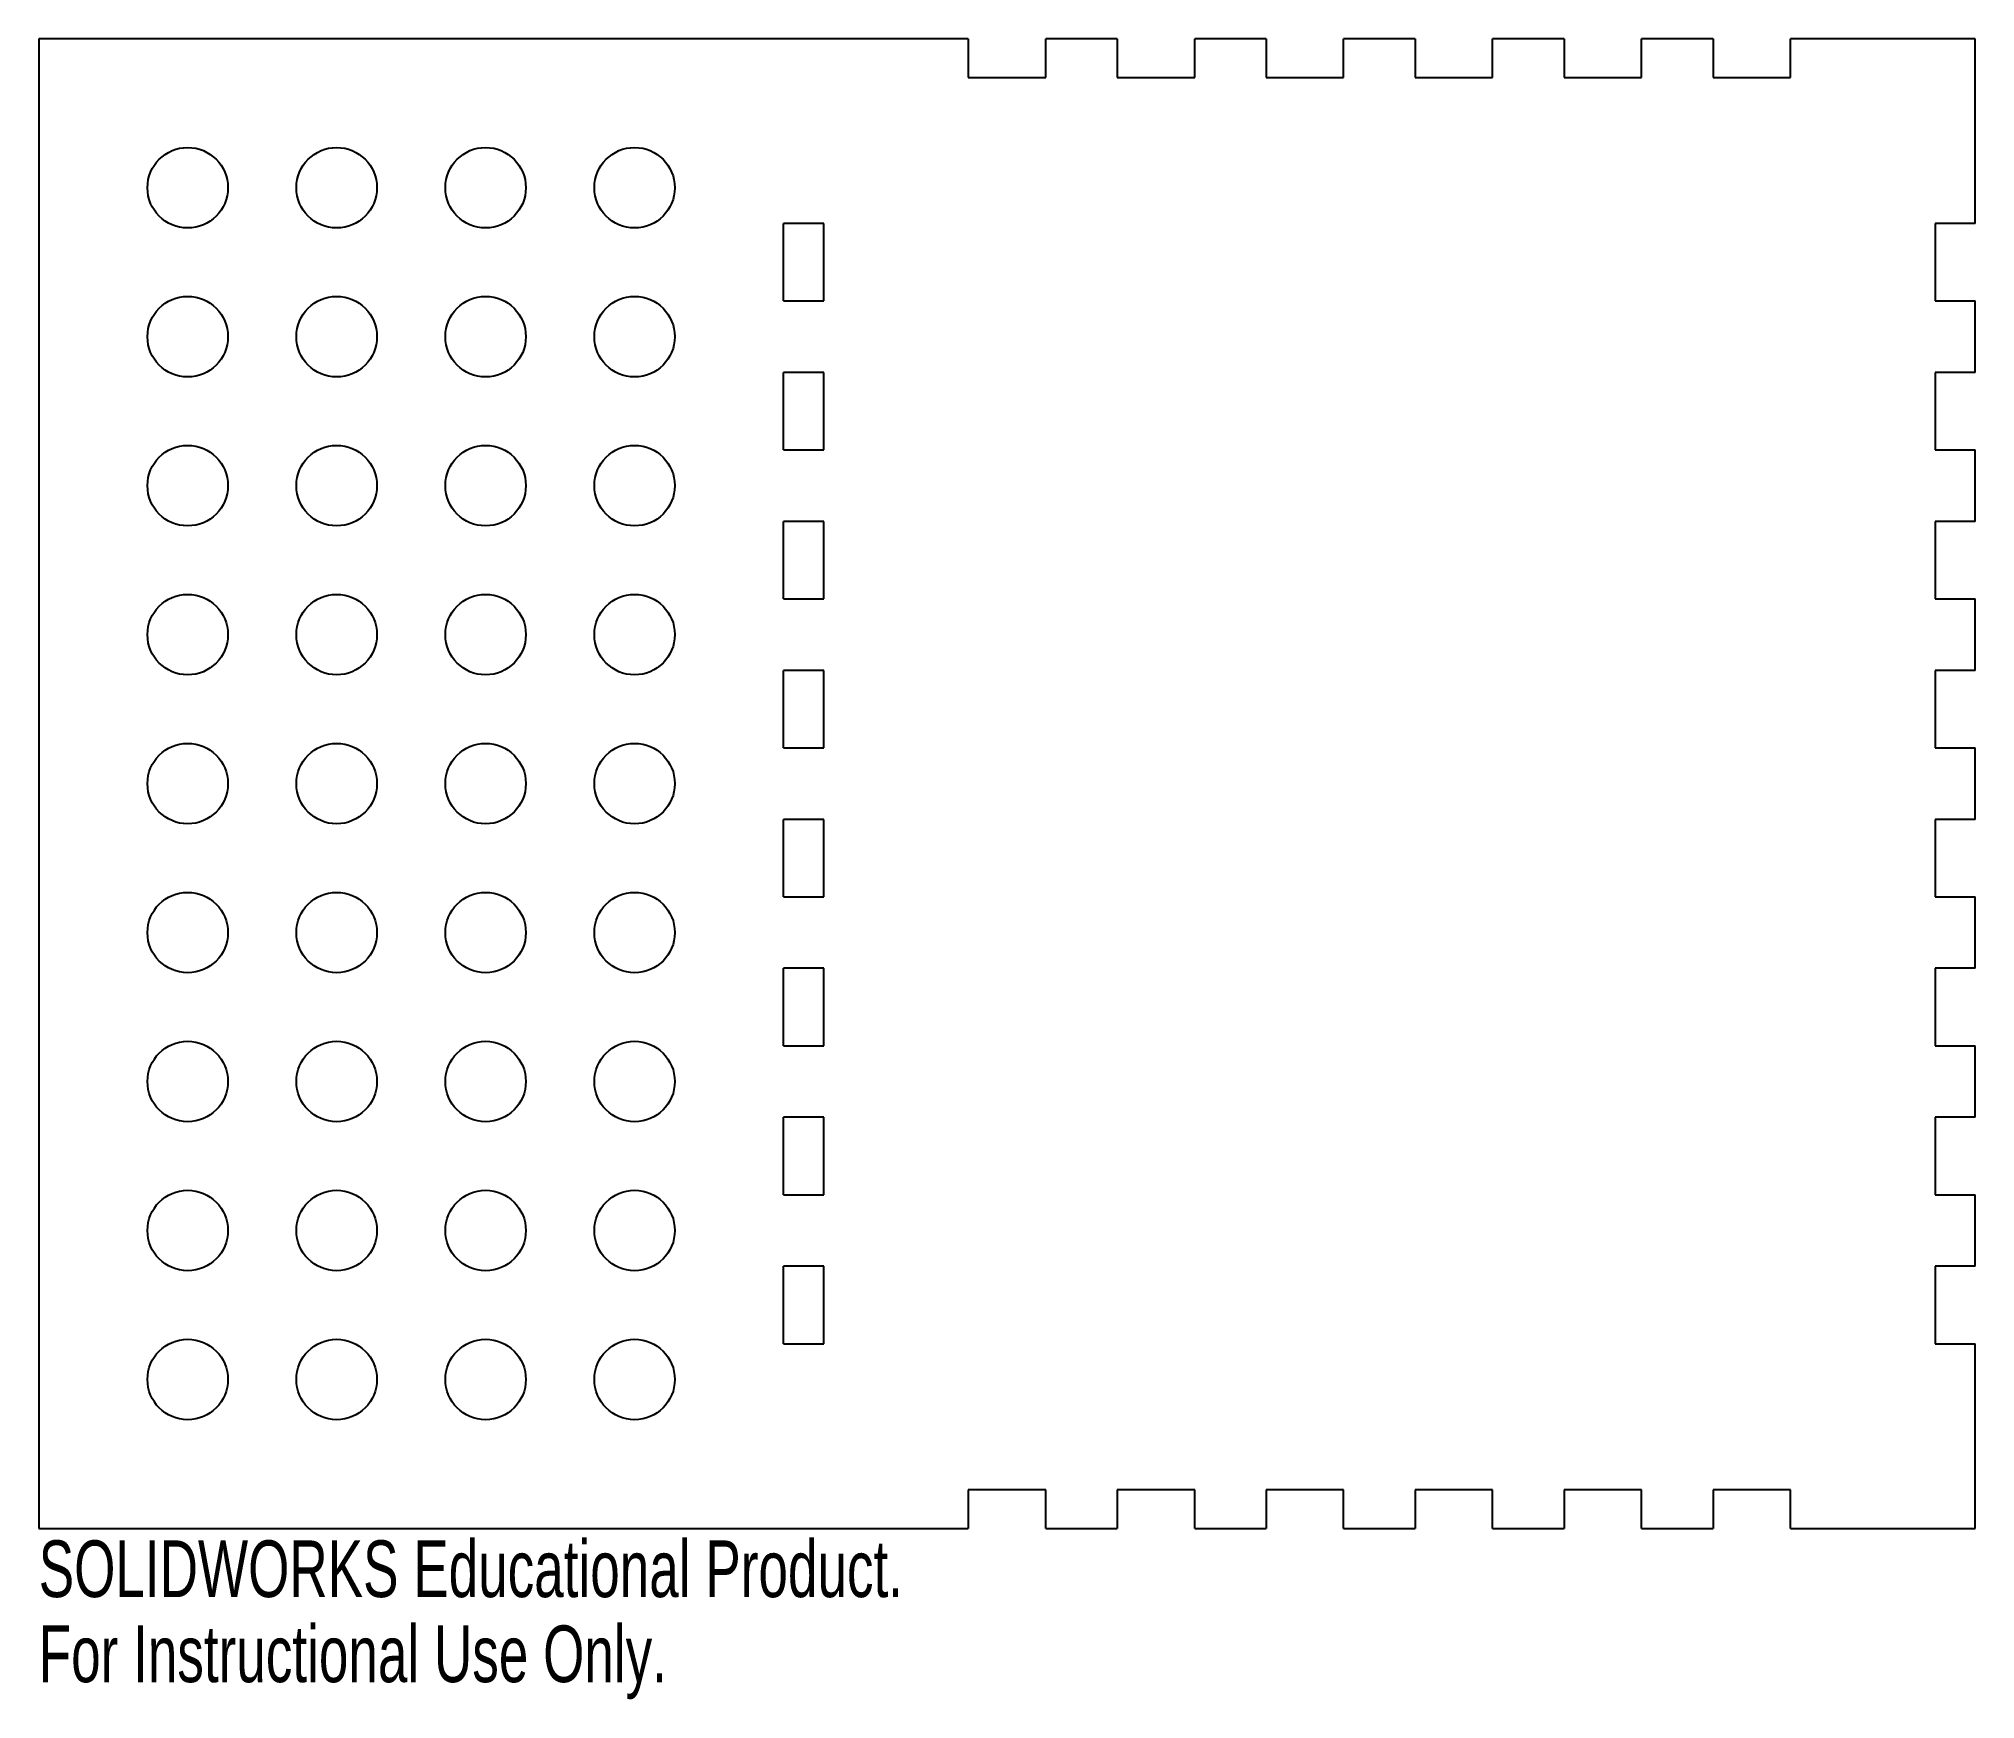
# Model space of a CAD drawing. Header units: inches. Extents: x -4.5 to 2, y -3.07 to 2.5.
import ezdxf

# ---------------------------------------------------------------- set-up
doc = ezdxf.new("R2010")
doc.units = ezdxf.units.IN
doc.header["$MEASUREMENT"] = 0
doc.styles.add('SLDTEXTSTYLE0', font='TXT', dxfattribs={"width": 0.7})

msp = doc.modelspace()

# ---------------------------------------------------------------- linework, layer by layer
at = {"color": 7, "linetype": 'Continuous', "lineweight": 25}
for p, q in [((-1.38, 2.5), (-4.5, 2.5)), ((-4.5, 2.5), (-4.5, -2.5)), ((-1.38, 2.5), (-1.38, 2.37)), ((-0.88, 2.5), (-1.12, 2.5)), ((-1.12, 2.37), (-1.12, 2.5)), ((-0.88, 2.5), (-0.88, 2.37)), ((-0.38, 2.5), (-0.62, 2.5)), ((-0.62, 2.37), (-0.62, 2.5)), ((-0.38, 2.5), (-0.38, 2.37)), ((0.12, 2.5), (-0.12, 2.5)), ((-0.12, 2.37), (-0.12, 2.5)), ((0.12, 2.5), (0.12, 2.37)), ((0.62, 2.5), (0.38, 2.5)), ((0.38, 2.37), (0.38, 2.5)), ((0.62, 2.5), (0.62, 2.37)), ((1.12, 2.5), (0.88, 2.5)), ((0.88, 2.37), (0.88, 2.5)), ((1.12, 2.5), (1.12, 2.37)), ((2, 2.5), (1.38, 2.5)), ((1.38, 2.37), (1.38, 2.5)), ((2, 1.88), (2, 2.5)), ((-1.38, 2.37), (-1.12, 2.37)), ((-0.88, 2.37), (-0.62, 2.37)), ((-0.38, 2.37), (-0.12, 2.37)), ((0.12, 2.37), (0.38, 2.37)), ((0.62, 2.37), (0.88, 2.37)), ((1.12, 2.37), (1.38, 2.37)), ((-2, 1.62), (-2, 1.88)), ((-1.865, 1.88), (-2, 1.88)), ((-1.865, 1.62), (-1.865, 1.88)), ((1.865, 1.88), (1.865, 1.62)), ((2, 1.88), (1.865, 1.88)), ((-2, 1.62), (-1.865, 1.62)), ((1.865, 1.62), (2, 1.62)), ((2, 1.38), (2, 1.62)), ((-2, 1.12), (-2, 1.38)), ((-1.865, 1.38), (-2, 1.38)), ((-1.865, 1.12), (-1.865, 1.38)), ((1.865, 1.38), (1.865, 1.12)), ((2, 1.38), (1.865, 1.38)), ((-2, 1.12), (-1.865, 1.12)), ((1.865, 1.12), (2, 1.12)), ((2, 0.88), (2, 1.12)), ((-2, 0.62), (-2, 0.88)), ((-1.865, 0.88), (-2, 0.88)), ((-1.865, 0.62), (-1.865, 0.88)), ((1.865, 0.88), (1.865, 0.62)), ((2, 0.88), (1.865, 0.88)), ((-2, 0.62), (-1.865, 0.62)), ((1.865, 0.62), (2, 0.62)), ((2, 0.38), (2, 0.62)), ((-2, 0.12), (-2, 0.38)), ((-1.865, 0.38), (-2, 0.38)), ((-1.865, 0.12), (-1.865, 0.38)), ((1.865, 0.38), (1.865, 0.12)), ((2, 0.38), (1.865, 0.38)), ((-2, 0.12), (-1.865, 0.12)), ((1.865, 0.12), (2, 0.12)), ((2, -0.12), (2, 0.12)), ((-2, -0.38), (-2, -0.12)), ((-1.865, -0.12), (-2, -0.12)), ((-1.865, -0.38), (-1.865, -0.12)), ((1.865, -0.12), (1.865, -0.38)), ((2, -0.12), (1.865, -0.12)), ((-2, -0.38), (-1.865, -0.38)), ((1.865, -0.38), (2, -0.38)), ((2, -0.62), (2, -0.38)), ((-2, -0.88), (-2, -0.62)), ((-1.865, -0.62), (-2, -0.62)), ((-1.865, -0.88), (-1.865, -0.62)), ((1.865, -0.62), (1.865, -0.88)), ((2, -0.62), (1.865, -0.62)), ((-2, -0.88), (-1.865, -0.88)), ((1.865, -0.88), (2, -0.88)), ((2, -1.12), (2, -0.88)), ((-2, -1.38), (-2, -1.12)), ((-1.865, -1.12), (-2, -1.12)), ((-1.865, -1.38), (-1.865, -1.12)), ((1.865, -1.12), (1.865, -1.38)), ((2, -1.12), (1.865, -1.12)), ((-2, -1.38), (-1.865, -1.38)), ((1.865, -1.38), (2, -1.38)), ((2, -1.62), (2, -1.38)), ((-2, -1.88), (-2, -1.62)), ((-1.865, -1.62), (-2, -1.62)), ((-1.865, -1.88), (-1.865, -1.62)), ((1.865, -1.62), (1.865, -1.88)), ((2, -1.62), (1.865, -1.62)), ((-2, -1.88), (-1.865, -1.88)), ((1.865, -1.88), (2, -1.88)), ((2, -2.5), (2, -1.88)), ((-1.38, -2.37), (-1.38, -2.5)), ((-1.12, -2.37), (-1.38, -2.37)), ((-1.12, -2.5), (-1.12, -2.37)), ((-0.88, -2.37), (-0.88, -2.5)), ((-0.62, -2.37), (-0.88, -2.37)), ((-0.62, -2.5), (-0.62, -2.37)), ((-0.38, -2.37), (-0.38, -2.5)), ((-0.12, -2.37), (-0.38, -2.37)), ((-0.12, -2.5), (-0.12, -2.37)), ((0.12, -2.37), (0.12, -2.5)), ((0.38, -2.37), (0.12, -2.37)), ((0.38, -2.5), (0.38, -2.37)), ((0.62, -2.37), (0.62, -2.5)), ((0.88, -2.37), (0.62, -2.37)), ((0.88, -2.5), (0.88, -2.37)), ((1.12, -2.37), (1.12, -2.5)), ((1.38, -2.37), (1.12, -2.37)), ((1.38, -2.5), (1.38, -2.37)), ((-4.5, -2.5), (-1.38, -2.5)), ((-1.12, -2.5), (-0.88, -2.5)), ((-0.62, -2.5), (-0.38, -2.5)), ((-0.12, -2.5), (0.12, -2.5)), ((0.38, -2.5), (0.62, -2.5)), ((0.88, -2.5), (1.12, -2.5)), ((1.38, -2.5), (2, -2.5))]:
    msp.add_line(p, q, dxfattribs=at)
for centre in [(-4, 2), (-3.5, 2), (-3, 2), (-2.5, 2), (-4, 1.5), (-3.5, 1.5), (-3, 1.5), (-2.5, 1.5), (-4, 1), (-3.5, 1), (-3, 1), (-2.5, 1), (-4, 0.5), (-3.5, 0.5), (-3, 0.5), (-2.5, 0.5), (-4, 0), (-3.5, 0), (-3, 0), (-2.5, 0), (-4, -0.5), (-3.5, -0.5), (-3, -0.5), (-2.5, -0.5), (-4, -1), (-3.5, -1), (-3, -1), (-2.5, -1), (-4, -1.5), (-3.5, -1.5), (-3, -1.5), (-2.5, -1.5), (-4, -2), (-3.5, -2), (-3, -2), (-2.5, -2)]:
    msp.add_circle(centre, 0.135, dxfattribs=at)

# ---------------------------------------------------------------- texts
at = {"color": 7, "linetype": 'Continuous', "char_height": 0.1903, "attachment_point": 1, "style": 'SLDTEXTSTYLE0'}
for s, insert in [('SOLIDWORKS Educational Product.', (-4.5, -2.5401)), ('For Instructional Use Only.', (-4.5, -2.8256))]:
    msp.add_mtext(s, dxfattribs=dict(at, insert=insert))

doc.saveas('drawing.dxf')
